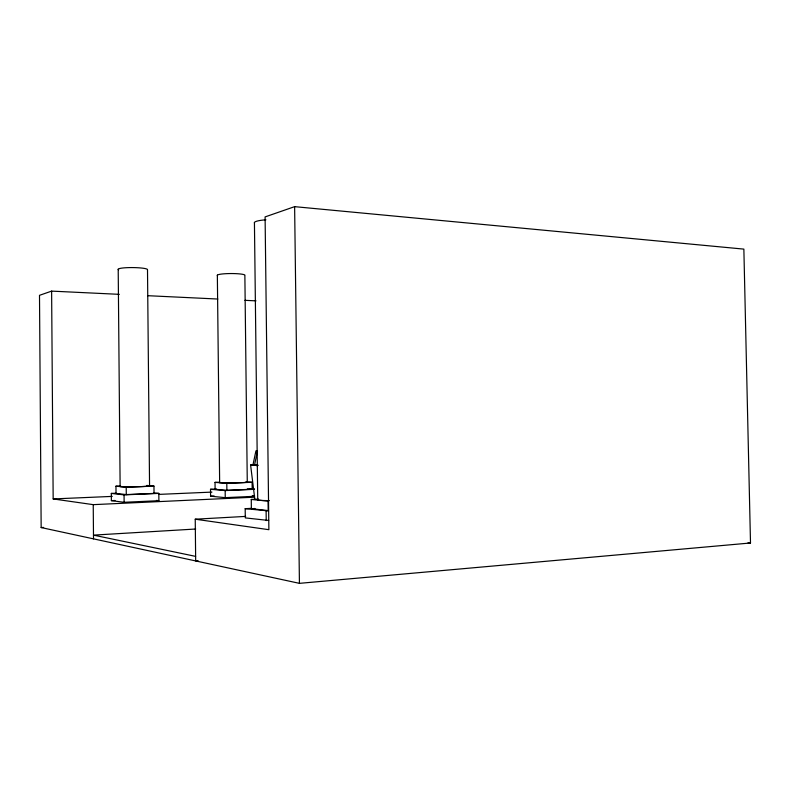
<?xml version="1.0" encoding="UTF-8"?>
<svg xmlns="http://www.w3.org/2000/svg" width="790" height="790" viewBox="0 0 790 790"><rect width="100%" height="100%" fill="white"/><g stroke="black" fill="none" stroke-linecap="round" stroke-linejoin="round"><path stroke-width="1.19" d="M119.339 294.344L51.617 291.115L39.5 295.322L41.159 527.552L299.43 583.346L750.5 542.987L743.864 249.117L294.621 206.654L265.094 216.914L268.876 529.695L195.239 519.198L195.673 560.939L198.132 560.752M93.516 538.869L93.23 504.652L53.167 498.934L51.617 291.115M195.693 529.014L93.487 535.126L195.624 556.377M251.171 508.365L245.186 508.671L245.295 517.904L268.679 520.462M41.159 527.552L43.618 527.424M195.239 519.198L245.68 516.403M245.186 508.671L268.56 510.933M258.518 499.112L251.26 499.458L251.368 508.691L255.002 508.503M93.23 504.652L254.38 497.187M116.189 493.217L111.321 493.424L111.38 500.643L115.034 500.485M216.5 489.04L210.515 489.287L210.584 496.189L214.179 496.031M111.38 500.643L124.129 502.292L158.889 500.692L158.82 493.394L153.941 492.891M210.584 496.189L225.249 497.651L254.508 496.308M53.167 498.934L112.239 496.397M159.007 494.382L211.927 492.101M120.712 486.008L115.962 486.196L116.031 493.424L126.281 494.579L154.03 493.404L153.961 486.117L146.831 485.465M219.788 482.196L215.028 482.384L215.107 489.287L226.878 490.304L252.188 489.227L252.099 482.275L246.046 481.841M111.321 493.424L124.06 494.876L158.82 493.394M210.515 489.287L225.17 490.57L254.419 489.326M115.962 486.196L126.212 487.203L153.961 486.117M215.028 482.384L226.799 483.263L252.099 482.275M254.805 499.102L250.598 465.014L253.027 464.935M258.103 465.221L252.948 464.994L255.93 450.883L257.5 450.912L254.518 465.063L257.589 465.824M250.598 465.014L257.757 465.32M147.651 295.687L217.833 299.035M244.92 300.328L256 300.852M249.838 488.654L254.518 489.04M247.329 488.832L252.188 489.227M252.257 495.765L254.597 495.982M748.041 542.76L750.5 542.987M251.26 499.458L268.077 501.107L268.185 510.587L251.368 508.691M156.45 500.406L158.889 500.692M294.621 206.654L299.43 583.346M266.112 511.061L266.23 520.6M247.27 482.009L244.87 275.522A13.855 1.768 -0.1 0 0 230.907 273.547A13.855 1.768 -0.1 0 0 217.447 275.601M226.799 483.263L226.878 490.304M225.17 490.57L225.249 497.651M217.349 275.137L219.65 482.651M149.557 485.81L147.503 269.726A14.664 1.906 0.6 0 0 131.456 267.573A14.664 1.906 0.6 0 0 118.609 269.805M126.212 487.203L126.281 494.579M124.06 494.876L124.129 502.292M118.204 269.301L120.129 486.502M269.331 500.623A18.565 1.076 -1 0 1 257.728 499.685L254.439 223.175A18.456 3.16 -0.2 0 1 265.924 219.808M246.352 481.87A13.914 0.602 -1 0 1 235.094 482.897A13.914 0.602 -1 0 1 219.739 482.493M147.256 485.534A14.734 0.652 -1.3 0 1 137.282 486.749A14.734 0.652 -1.3 0 1 120.534 486.324"/></g></svg>
